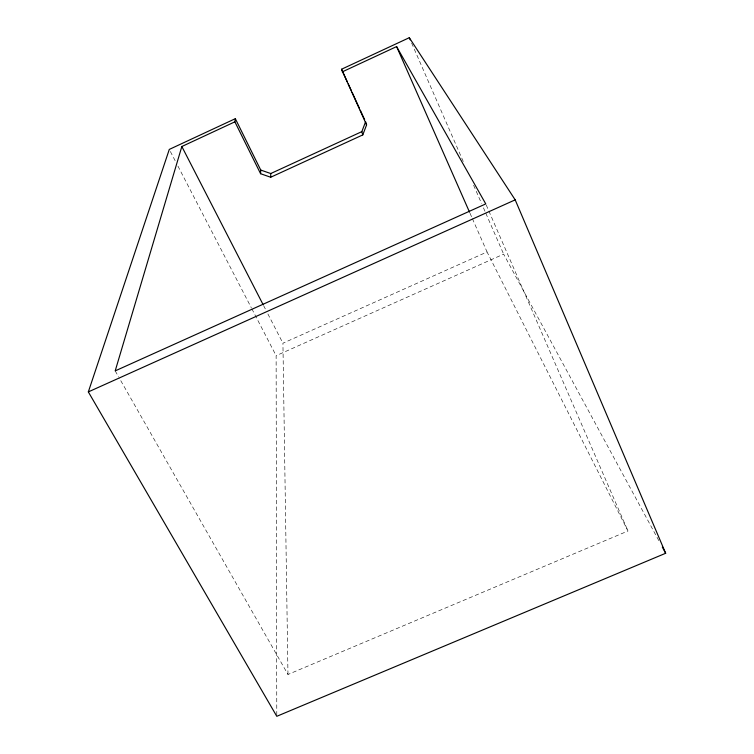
<?xml version="1.0" encoding="UTF-8"?>
<svg xmlns="http://www.w3.org/2000/svg" width="754" height="754" viewBox="0 0 754 754"><rect width="100%" height="100%" fill="white"/><g stroke="black" fill="none" stroke-linecap="round" stroke-linejoin="round"><path stroke-width="0.57" stroke-dasharray="3.77 2.83" d="M287.971 674.472L282.929 343.211L487.065 251.968L627.969 530.995L287.971 674.472L119.273 378.037M276.784 715.122L276.124 355.69L503.644 254.145L658.939 540.854M115.202 370.883L118.689 377.009M170.366 151.497L175.23 160.875M177.925 166.087L251.308 307.764M251.845 308.81L276.124 355.69M263.57 305.549L265.728 309.734M267.877 313.918L282.929 343.211M470.015 213.259L471.91 217.557M472.381 218.632L487.065 251.968M411.637 43.082L463.276 161.535M473.597 185.23L481.58 203.533M483.455 207.84L485.34 212.147M485.802 213.222L503.644 254.145M486.236 204.984L627.969 530.995"/><path stroke-width="1.13" d="M270.705 177.237L270.761 173.543L361.835 131.63L365.596 121.743L366.585 124.91L362.787 134.9L270.705 177.237L260.592 173.722L234.88 121.828L235.323 118.68L169.292 149.415L88.331 391.901L276.793 716.3L665.669 553.266L515.189 199.857L409.29 37.7L341.524 69.245L366.585 124.91M260.592 173.722L260.743 170.055L235.323 118.68M234.88 121.828L181.837 146.512L115.202 370.883L485.764 203.91L396.604 46.588L342.259 71.875M88.331 391.901L515.189 199.857M260.743 170.055L270.761 173.543M662.304 547.065L665.669 553.266M181.837 146.512L263.033 304.503M341.524 69.245L347.302 81.847M348.263 83.948L351.157 90.244M352.118 92.346L359.338 108.095M360.299 110.197L364.634 119.65M396.604 46.588L469.544 212.185M409.29 37.7L410.233 39.858M361.835 131.63L362.787 134.9"/></g></svg>
